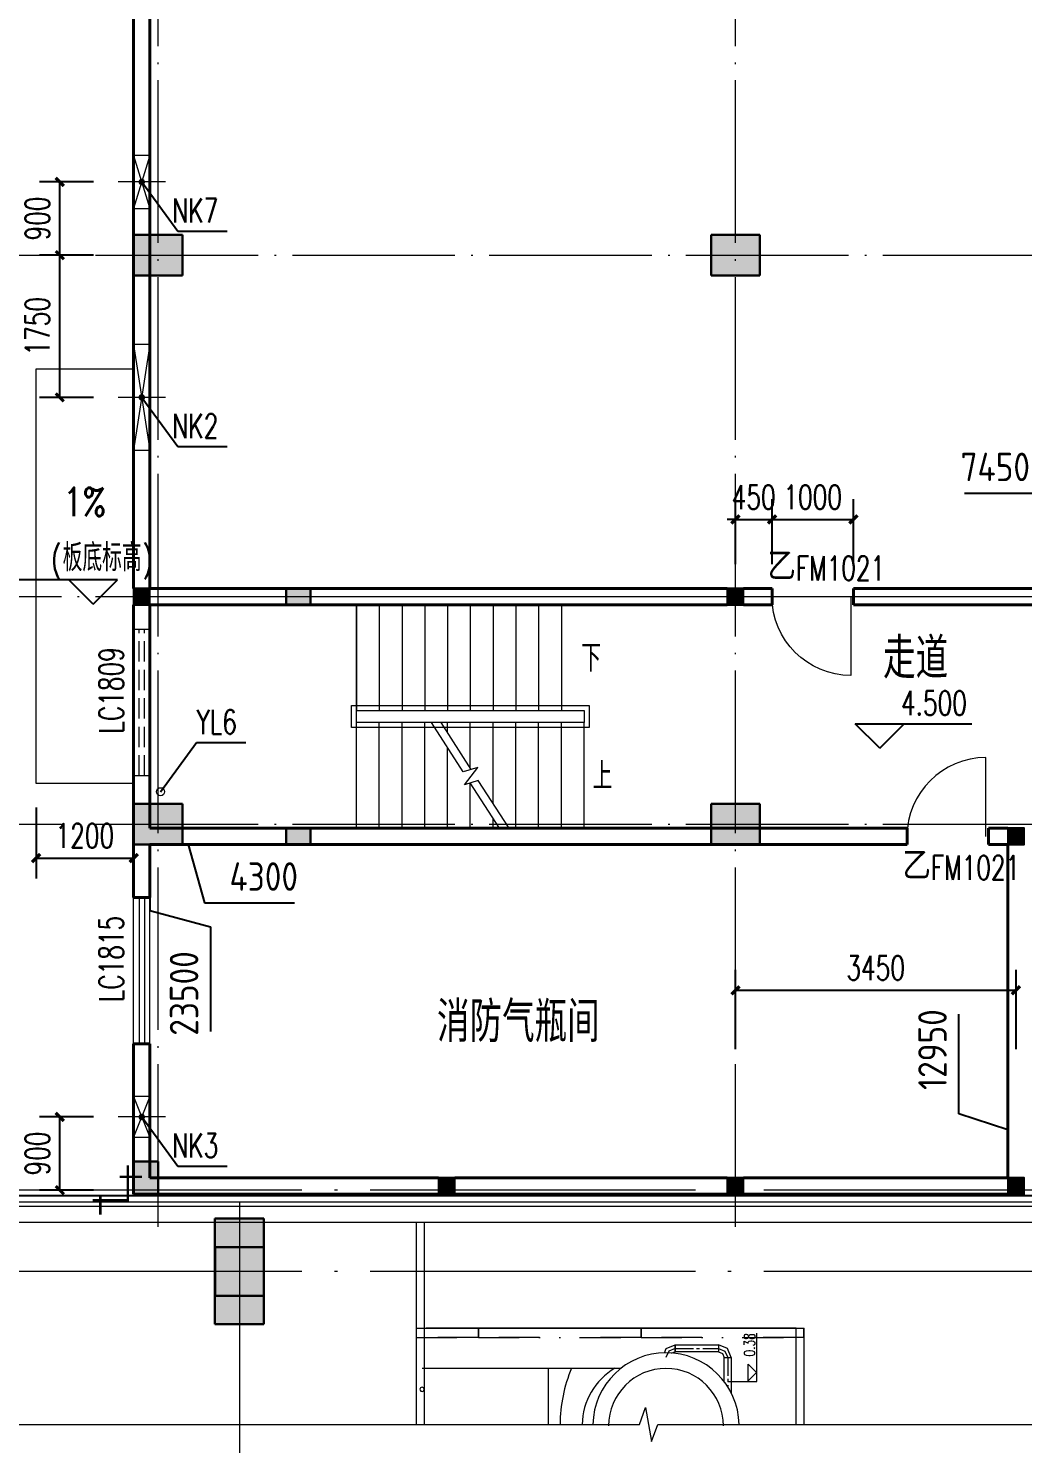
# Model space of a CAD drawing. Extents: x 238398 to 585159, y -66832 to 191741.
# Drawn here: x 444213 to 456440, y 39977 to 57386 of the extents above; entities that cross this region are included whole.
import ezdxf
from ezdxf.enums import TextEntityAlignment as Align

# ---------------------------------------------------------------- set-up
doc = ezdxf.new("R2010")
doc.units = 0
doc.header["$LTSCALE"] = 1000
doc.header["$MEASUREMENT"] = 0
for name, pattern in [('CENTER2', [1.125, 0.75, -0.125, 0.125, -0.125]), ('DASH', [0.35, 0.25, -0.1]), ('DIVIDE', [1.25, 0.5, -0.25, 0, -0.25, 0, -0.25]), ('DOTE', [2.42, 2, -0.2, 0.02, -0.2])]:
    doc.linetypes.add(name, pattern=pattern)
for name, color, linetype in [('AXIS', 3, 'Continuous'), ('DIM_ELEV', 3, 'Continuous'), ('DIM_LEAD', 3, 'Continuous'), ('DIM_SYMB', 3, 'Continuous'), ('GZZ', 9, 'Continuous'), ('PUB_DIM', 76, 'Continuous'), ('WINDOW_TEXT', 7, 'Continuous')]:
    doc.layers.add(name, color=color, linetype=linetype)
for name, color, linetype, lineweight in [('COLUMN', 9, 'Continuous', 30), ('DOTE', 18, 'DOTE', 13), ('PUB_HATCH', 252, 'Continuous', 5), ('PUB_TEXT', 7, 'Continuous', 20), ('STAIR', 2, 'Continuous', 18), ('WALL', 4, 'Continuous', 40), ('WINDOW', 2, 'Continuous', 18), ('建筑看线', 163, 'Continuous', 18), ('暖通', 5, 'Continuous', 18), ('水', 33, 'Continuous', 18)]:
    doc.layers.add(name, color=color, linetype=linetype, lineweight=lineweight)
doc.styles.add('_TCH_DIM', font='SIMPLEX', dxfattribs={"bigfont": 'GBCBIG'})
doc.styles.add('_TCH_DIM_T3', font='SIMPLEX', dxfattribs={"width": 0.705882, "bigfont": 'GBCBIG'})
doc.styles.add('_TCH_WINDOW', font='geditxt.shx', dxfattribs={"bigfont": 'hztxt1.shx'})
doc.styles.add('HZFS', font='geditxt.shx', dxfattribs={"width": 0.7, "bigfont": 'hztxt1.shx'})
doc.styles.add('HZTXT', font='geditxt.shx', dxfattribs={"width": 0.8, "bigfont": 'hztxt1.shx'})
doc.styles.get("Standard").update_dxf_attribs({"font": 'gbenor.shx', "bigfont": 'gbcbig.shx'})
doc.linetypes.add('栏杆', pattern='A,0.075,-0.03,[133,ltypeshp.shx,S=0.03,R=0,X=-0.03,Y=0],-0.03,0.3', length=0.435)
doc.dimstyles.new('_TCH_ARCH&&100', dxfattribs={"dimtxt": 297.5, "dimasz": 100, "dimexe": 250, "dimexo": 300, "dimgap": 126.25, "dimtad": 1, "dimdec": 0, "dimzin": 0, "dimdsep": 46, "dimtxsty": '_TCH_DIM_T3', "dimblk": 'ARCHTICK', "dimcen": 0.09, "dimazin": 2, "dimtfac": 1, "dimtdec": 0, "dimtix": 1, "dimtmove": 2, "dimatfit": 3, "dimfxl": 1, "dimtolj": 1, "dimtzin": 0, "dimarcsym": 0})
doc.dimstyles.get("Standard").update_dxf_attribs({"dimscale": 100, "dimtxt": 3.5, "dimasz": 1, "dimexe": 2.5, "dimexo": 3, "dimgap": 1.5, "dimtad": 1, "dimdec": 0, "dimzin": 0, "dimdsep": 46, "dimtxsty": 'Standard', "dimblk": 'ARCHTICK', "dimcen": 0.09, "dimadec": 0, "dimazin": 0, "dimtfac": 1, "dimtdec": 0, "dimtix": 1, "dimtmove": 2, "dimatfit": 3, "dimfxl": 1, "dimtolj": 1, "dimtzin": 0, "dimarcsym": 0})

# ---------------------------------------------------------------- blocks, each defined once
blk = doc.blocks.new('coo')
at = {"layer": 'PUB_HATCH'}
blk.add_hatch(color=256, dxfattribs=at).paths.add_polyline_path([(305400, 14547), (306000, 14547), (306000, 13947), (305400, 13947)])
at = {"layer": 'COLUMN'}
blk.add_lwpolyline([(305400, 14547), (306000, 14547), (306000, 13947), (305400, 13947)], close=True, dxfattribs=at)
blk = doc.blocks.new('zw2')
at = {"layer": 'PUB_HATCH'}
for points in [[(446108, 54346.1), (446108, 54846.1), (445508, 54846.1), (445508, 54346.1)], [(453208, 54346.1), (453208, 54846.1), (452608, 54846.1), (452608, 54346.1)], [(447383, 50296.1), (447683, 50296.1), (447683, 50496.1), (447383, 50496.1)], [(446108, 47346.1), (446108, 47846.1), (445508, 47846.1), (445508, 47346.1)], [(453208, 47346.1), (453208, 47846.1), (452608, 47846.1), (452608, 47346.1)], [(447383, 47346.1), (447683, 47346.1), (447683, 47546.1), (447383, 47546.1)], [(445508, 43046.1), (445808, 43046.1), (445808, 43446.1), (445508, 43446.1)], [(446508, 42746.1), (446508, 41446.1), (447108, 41446.1), (447108, 42746.1)]]:
    blk.add_hatch(color=256, dxfattribs=at).paths.add_polyline_path(points)
at = {"layer": 'COLUMN'}
for p, q in [((446108, 54846.1), (445508, 54846.1)), ((445508, 54846.1), (445508, 54346.1)), ((446108, 54346.1), (446108, 54846.1)), ((453208, 54846.1), (452608, 54846.1)), ((452608, 54846.1), (452608, 54346.1)), ((453208, 54346.1), (453208, 54846.1)), ((445508, 54346.1), (446108, 54346.1)), ((452608, 54346.1), (453208, 54346.1)), ((447683, 50496.1), (447383, 50496.1)), ((447383, 50496.1), (447383, 50296.1)), ((447683, 50296.1), (447683, 50496.1)), ((447383, 50296.1), (447683, 50296.1)), ((446108, 47846.1), (445508, 47846.1)), ((445508, 47846.1), (445508, 47346.1)), ((446108, 47346.1), (446108, 47846.1)), ((453208, 47846.1), (452608, 47846.1)), ((452608, 47846.1), (452608, 47346.1)), ((453208, 47346.1), (453208, 47846.1)), ((447683, 47546.1), (447383, 47546.1)), ((447383, 47546.1), (447383, 47346.1)), ((447683, 47346.1), (447683, 47546.1)), ((445508, 47346.1), (446108, 47346.1)), ((447383, 47346.1), (447683, 47346.1)), ((452608, 47346.1), (453208, 47346.1)), ((445808, 43446.1), (445508, 43446.1)), ((445508, 43446.1), (445508, 43046.1)), ((445808, 43046.1), (445808, 43446.1)), ((445508, 43046.1), (445808, 43046.1)), ((446508, 42746.1), (446508, 41446.1)), ((447108, 42746.1), (446508, 42746.1)), ((447108, 41446.1), (447108, 42746.1)), ((446508, 41446.1), (447108, 41446.1))]:
    blk.add_line(p, q, dxfattribs=at)
at = {"layer": 'DOTE'}
blk.add_line((442619.6, 54596.1), (471525.6, 54596.1), dxfattribs=at)
for points in [[(445808, 42646.1), (445808, 93744.2)], [(452908, 42646.1), (452908, 93744.2)]]:
    blk.add_lwpolyline(points, dxfattribs=at)
blk = doc.blocks.new('_ArchTick')
at = {"color": 0, "linetype": 'ByBlock', "const_width": 0.4}
blk.add_lwpolyline([(-0.5, -0.5), (0.5, 0.5)], dxfattribs=at)
blk = doc.blocks.new('*D614')
at = {"layer": 'Defpoints', "color": 0, "transparency": 16777216}
for p in [(444180, 54595), (444896, 54595), (444896, 52845)]:
    blk.add_point(p, dxfattribs=at)
at = {"layer": 'PUB_DIM', "color": 0, "lineweight": -2, "transparency": 16777216}
for p, q in [((444596, 54595), (443930, 54595)), ((444180, 52845), (444180, 54595)), ((444596, 52845), (443930, 52845))]:
    blk.add_line(p, q, dxfattribs=at)
at = {"layer": 'PUB_DIM', "color": 0, "lineweight": -2, "transparency": 16777216, "xscale": 100, "yscale": 100, "zscale": 100}
for p, rotation in [((444180, 54595), 90), ((444180, 52845), 270)]:
    blk.add_blockref('_ArchTick', p, dxfattribs=dict(at, rotation=rotation))
at = {"layer": 'PUB_DIM', "color": 0, "transparency": 16777216, "insert": (443905, 53720), "char_height": 297.5, "attachment_point": 5, "rotation": 90, "style": '_TCH_DIM_T3'}
blk.add_mtext('\\A1;1750', dxfattribs=at)
blk = doc.blocks.new('*D615')
at = {"layer": 'Defpoints', "color": 0, "transparency": 16777216}
for p in [(444180, 55495), (444896, 55495), (444896, 54595)]:
    blk.add_point(p, dxfattribs=at)
at = {"layer": 'PUB_DIM', "color": 0, "lineweight": -2, "transparency": 16777216}
for p, q in [((444596, 55495), (443930, 55495)), ((444180, 54595), (444180, 55495)), ((444596, 54595), (443930, 54595))]:
    blk.add_line(p, q, dxfattribs=at)
at = {"layer": 'PUB_DIM', "color": 0, "lineweight": -2, "transparency": 16777216, "xscale": 100, "yscale": 100, "zscale": 100}
for p, rotation in [((444180, 55495), 90), ((444180, 54595), 270)]:
    blk.add_blockref('_ArchTick', p, dxfattribs=dict(at, rotation=rotation))
at = {"layer": 'PUB_DIM', "color": 0, "transparency": 16777216, "insert": (443905, 55045), "char_height": 297.5, "attachment_point": 5, "rotation": 90, "style": '_TCH_DIM_T3'}
blk.add_mtext('\\A1;900', dxfattribs=at)
blk = doc.blocks.new('*D620')
at = {"layer": 'Defpoints', "color": 0, "transparency": 16777216}
for p in [(444180, 43995), (444896, 43995), (444896, 43095)]:
    blk.add_point(p, dxfattribs=at)
at = {"layer": 'PUB_DIM', "color": 0, "lineweight": -2, "transparency": 16777216}
for p, q in [((444596, 43995), (443930, 43995)), ((444180, 43095), (444180, 43995)), ((444596, 43095), (443930, 43095))]:
    blk.add_line(p, q, dxfattribs=at)
at = {"layer": 'PUB_DIM', "color": 0, "lineweight": -2, "transparency": 16777216, "xscale": 100, "yscale": 100, "zscale": 100}
for p, rotation in [((444180, 43995), 90), ((444180, 43095), 270)]:
    blk.add_blockref('_ArchTick', p, dxfattribs=dict(at, rotation=rotation))
at = {"layer": 'PUB_DIM', "color": 0, "transparency": 16777216, "insert": (443905, 43545), "char_height": 297.5, "attachment_point": 5, "rotation": 90, "style": '_TCH_DIM_T3'}
blk.add_mtext('\\A1;900', dxfattribs=at)
blk = doc.blocks.new('*D76')
at = {"layer": 'Defpoints', "color": 0, "transparency": 16777216}
for p in [(453358, 51345), (452908, 50496), (453358, 50496)]:
    blk.add_point(p, dxfattribs=at)
at = {"layer": 'PUB_DIM', "color": 0, "lineweight": -2, "transparency": 16777216}
for p, q in [((452908, 50796), (452908, 51595)), ((453358, 50796), (453358, 51595)), ((452908, 51345), (452808, 51345)), ((452908, 51345), (453358, 51345)), ((453358, 51345), (453458, 51345))]:
    blk.add_line(p, q, dxfattribs=at)
at = {"layer": 'PUB_DIM', "color": 0, "lineweight": -2, "transparency": 16777216, "xscale": 100, "yscale": 100, "zscale": 100}
blk.add_blockref('_ArchTick', (452908, 51345), dxfattribs=at)
at = {"layer": 'PUB_DIM', "color": 0, "lineweight": -2, "transparency": 16777216, "xscale": 100, "yscale": 100, "zscale": 100, "rotation": 180}
blk.add_blockref('_ArchTick', (453358, 51345), dxfattribs=at)
at = {"layer": 'PUB_DIM', "color": 0, "transparency": 16777216, "insert": (453133, 51620), "char_height": 297.5, "attachment_point": 5, "style": '_TCH_DIM_T3'}
blk.add_mtext('\\A1;450', dxfattribs=at)
blk = doc.blocks.new('*D77')
at = {"layer": 'Defpoints', "color": 0, "transparency": 16777216}
for p in [(454358, 51345), (453358, 50496), (454358, 50496)]:
    blk.add_point(p, dxfattribs=at)
at = {"layer": 'PUB_DIM', "color": 0, "lineweight": -2, "transparency": 16777216}
for p, q in [((453358, 50796), (453358, 51595)), ((454358, 50796), (454358, 51595)), ((453358, 51345), (454358, 51345))]:
    blk.add_line(p, q, dxfattribs=at)
at = {"layer": 'PUB_DIM', "color": 0, "lineweight": -2, "transparency": 16777216, "xscale": 100, "yscale": 100, "zscale": 100, "rotation": 180}
blk.add_blockref('_ArchTick', (453358, 51345), dxfattribs=at)
at = {"layer": 'PUB_DIM', "color": 0, "lineweight": -2, "transparency": 16777216, "xscale": 100, "yscale": 100, "zscale": 100}
blk.add_blockref('_ArchTick', (454358, 51345), dxfattribs=at)
at = {"layer": 'PUB_DIM', "color": 0, "transparency": 16777216, "insert": (453858, 51620), "char_height": 297.5, "attachment_point": 5, "style": '_TCH_DIM_T3'}
blk.add_mtext('\\A1;1000', dxfattribs=at)
blk = doc.blocks.new('*D86')
at = {"layer": 'Defpoints', "color": 0, "transparency": 16777216}
for p in [(456358, 45554), (452908, 44529), (456358, 44529)]:
    blk.add_point(p, dxfattribs=at)
at = {"layer": 'PUB_DIM', "color": 0, "lineweight": -2, "transparency": 16777216}
for p, q in [((452908, 44829), (452908, 45804)), ((456358, 44829), (456358, 45804)), ((452908, 45554), (456358, 45554))]:
    blk.add_line(p, q, dxfattribs=at)
at = {"layer": 'PUB_DIM', "color": 0, "lineweight": -2, "transparency": 16777216, "xscale": 100, "yscale": 100, "zscale": 100, "rotation": 180}
blk.add_blockref('_ArchTick', (452908, 45554), dxfattribs=at)
at = {"layer": 'PUB_DIM', "color": 0, "lineweight": -2, "transparency": 16777216, "xscale": 100, "yscale": 100, "zscale": 100}
blk.add_blockref('_ArchTick', (456358, 45554), dxfattribs=at)
at = {"layer": 'PUB_DIM', "color": 0, "transparency": 16777216, "insert": (454633, 45829), "char_height": 297.5, "attachment_point": 5, "style": '_TCH_DIM_T3'}
blk.add_mtext('\\A1;3450', dxfattribs=at)
blk = doc.blocks.new('*D516')
at = {"layer": 'Defpoints', "color": 0, "transparency": 16777216}
for p in [(444308, 48103), (445508, 48103), (445508, 47180)]:
    blk.add_point(p, dxfattribs=at)
at = {"layer": 'PUB_DIM', "color": 0, "lineweight": -2, "transparency": 16777216}
for p, q in [((444308, 47803), (444308, 46930)), ((445508, 47803), (445508, 46930)), ((444308, 47180), (445508, 47180))]:
    blk.add_line(p, q, dxfattribs=at)
at = {"layer": 'PUB_DIM', "color": 0, "lineweight": -2, "transparency": 16777216, "xscale": 100, "yscale": 100, "zscale": 100, "rotation": 180}
blk.add_blockref('_ArchTick', (444308, 47180), dxfattribs=at)
at = {"layer": 'PUB_DIM', "color": 0, "lineweight": -2, "transparency": 16777216, "xscale": 100, "yscale": 100, "zscale": 100}
blk.add_blockref('_ArchTick', (445508, 47180), dxfattribs=at)
at = {"layer": 'PUB_DIM', "color": 0, "transparency": 16777216, "insert": (444908, 47455), "char_height": 297.5, "attachment_point": 5, "style": '_TCH_DIM_T3'}
blk.add_mtext('\\A1;1200', dxfattribs=at)
blk = doc.blocks.new('*D517')
at = {"layer": 'Defpoints', "color": 0, "transparency": 16777216}
for p in [(442854, 48096), (444295, 48096), (444295, 47596)]:
    blk.add_point(p, dxfattribs=at)
at = {"layer": 'PUB_DIM', "color": 0, "lineweight": -2, "transparency": 16777216}
for p, q in [((443995, 48096), (442604, 48096)), ((442854, 47596), (442854, 48096)), ((443995, 47596), (442604, 47596))]:
    blk.add_line(p, q, dxfattribs=at)
at = {"layer": 'PUB_DIM', "color": 0, "lineweight": -2, "transparency": 16777216, "xscale": 100, "yscale": 100, "zscale": 100}
for p, rotation in [((442854, 48096), 90), ((442854, 47596), 270)]:
    blk.add_blockref('_ArchTick', p, dxfattribs=dict(at, rotation=rotation))
at = {"layer": 'PUB_DIM', "color": 0, "transparency": 16777216, "insert": (442731, 47226), "char_height": 297.5, "attachment_point": 5, "rotation": 90, "style": '_TCH_DIM_T3'}
blk.add_mtext('\\A1;500', dxfattribs=at)
blk = doc.blocks.new('*D518')
at = {"layer": 'Defpoints', "color": 0, "transparency": 16777216}
for p in [(442854, 53196), (444295, 53196), (444295, 48096)]:
    blk.add_point(p, dxfattribs=at)
at = {"layer": 'PUB_DIM', "color": 0, "lineweight": -2, "transparency": 16777216}
for p, q in [((443995, 53196), (442604, 53196)), ((442854, 48096), (442854, 53196)), ((443995, 48096), (442604, 48096))]:
    blk.add_line(p, q, dxfattribs=at)
at = {"layer": 'PUB_DIM', "color": 0, "lineweight": -2, "transparency": 16777216, "xscale": 100, "yscale": 100, "zscale": 100}
for p, rotation in [((442854, 53196), 90), ((442854, 48096), 270)]:
    blk.add_blockref('_ArchTick', p, dxfattribs=dict(at, rotation=rotation))
at = {"layer": 'PUB_DIM', "color": 0, "transparency": 16777216, "insert": (442579, 50646), "char_height": 297.5, "attachment_point": 5, "rotation": 90, "style": '_TCH_DIM_T3'}
blk.add_mtext('\\A1;5100', dxfattribs=at)
blk = doc.blocks.new('$DorLib2D$00000003')
blk.add_line((0.47, 0), (0.47, 0.97))
at = {"lineweight": 13}
blk.add_arc((0.47, 0), 0.97, 90, 180, dxfattribs=at)
blk = doc.blocks.new('$TCHSYS$WIN2D')
for p, q in [((-0.5, 0.5), (0.5, 0.5)), ((0.5, 0.1667), (-0.5, 0.1667)), ((0.5, -0.1667), (-0.5, -0.1667)), ((-0.5, -0.5), (0.5, -0.5))]:
    blk.add_line(p, q)
blk = doc.blocks.new('_FZH')
blk.add_lwpolyline([(-0.5, -0.5), (0.5, -0.5), (0.5, 0.5), (-0.5, 0.5)], close=True)
at = {"layer": 'PUB_HATCH'}
blk.add_solid([(-0.5, -0.5), (0.5, -0.5), (-0.5, 0.5), (0.5, 0.5)], dxfattribs=at)
blk = doc.blocks.new('*D677')
at = {"color": 0, "lineweight": -2, "transparency": 16777216}
for p, q in [((445508, 91046), (445508, 89327)), ((445508, 89327), (446872, 89127)), ((446872, 89127), (446872, 87836))]:
    blk.add_line(p, q, dxfattribs=at)
at = {"layer": 'Defpoints', "color": 0, "transparency": 16777216}
for p in [(445508, 91346), (446872, 88927), (469208, 43046)]:
    blk.add_point(p, dxfattribs=at)
at = {"color": 0, "transparency": 16777216, "insert": (446547, 88307), "char_height": 350, "attachment_point": 5, "rotation": 90}
blk.add_mtext('\\A1;23700', dxfattribs=at)
blk = doc.blocks.new('*D678')
at = {"color": 0, "lineweight": -2, "transparency": 16777216}
for p, q in [((445808, 91346), (446794, 91346)), ((446794, 91346), (446994, 89804)), ((446994, 89804), (448307, 89804))]:
    blk.add_line(p, q, dxfattribs=at)
at = {"layer": 'Defpoints', "color": 0, "transparency": 16777216}
for p in [(445508, 91346), (447194, 89804), (469208, 43046)]:
    blk.add_point(p, dxfattribs=at)
at = {"color": 0, "transparency": 16777216, "insert": (447826, 90129), "char_height": 350, "attachment_point": 5}
blk.add_mtext('\\A1;48300', dxfattribs=at)
blk = doc.blocks.new('*D679')
at = {"color": 0, "lineweight": -2, "transparency": 16777216}
for p, q in [((455656, 44036), (455656, 45262)), ((456258, 43836), (455656, 44036)), ((456258, 43546), (456258, 43836))]:
    blk.add_line(p, q, dxfattribs=at)
at = {"layer": 'Defpoints', "color": 0, "transparency": 16777216}
for p in [(455656, 44236), (456258, 43246), (469208, 43046)]:
    blk.add_point(p, dxfattribs=at)
at = {"color": 0, "transparency": 16777216, "insert": (455331, 44824), "char_height": 350, "attachment_point": 5, "rotation": 90}
blk.add_mtext('\\A1;12950', dxfattribs=at)
blk = doc.blocks.new('*D680')
at = {"color": 0, "lineweight": -2, "transparency": 16777216}
for p, q in [((445708, 47046), (445708, 46536)), ((445708, 46536), (446453, 46336)), ((446453, 46336), (446453, 45045))]:
    blk.add_line(p, q, dxfattribs=at)
at = {"layer": 'Defpoints', "color": 0, "transparency": 16777216}
for p in [(445708, 47346), (446453, 46136), (469208, 43046)]:
    blk.add_point(p, dxfattribs=at)
at = {"color": 0, "transparency": 16777216, "insert": (446128, 45515), "char_height": 350, "attachment_point": 5, "rotation": 90}
blk.add_mtext('\\A1;23500', dxfattribs=at)
blk = doc.blocks.new('*D681')
at = {"color": 0, "lineweight": -2, "transparency": 16777216}
for p, q in [((446008, 47346), (446179, 47346)), ((446179, 47346), (446379, 46628)), ((446379, 46628), (447487, 46628))]:
    blk.add_line(p, q, dxfattribs=at)
at = {"layer": 'Defpoints', "color": 0, "transparency": 16777216}
for p in [(445708, 47346), (446579, 46628), (469208, 43046)]:
    blk.add_point(p, dxfattribs=at)
at = {"color": 0, "transparency": 16777216, "insert": (447108, 46953), "char_height": 350, "attachment_point": 5}
blk.add_mtext('\\A1;4300', dxfattribs=at)
blk = doc.blocks.new('*D689')
at = {"color": 0, "lineweight": -2, "transparency": 16777216}
for p, q in [((456832, 51666), (455723, 51666)), ((457032, 50496), (456832, 51666)), ((457958, 50496), (457032, 50496))]:
    blk.add_line(p, q, dxfattribs=at)
at = {"layer": 'Defpoints', "color": 0, "transparency": 16777216}
for p in [(456632, 51666), (458258, 50496), (469208, 43046)]:
    blk.add_point(p, dxfattribs=at)
at = {"color": 0, "transparency": 16777216, "insert": (456103, 51991), "char_height": 350, "attachment_point": 5}
blk.add_mtext('\\A1;7450', dxfattribs=at)
blk = doc.blocks.new('*D691')
at = {"color": 0, "lineweight": -2, "transparency": 16777216}
for p, q in [((445708, 64996), (445708, 63826)), ((445708, 63826), (447041, 63626)), ((447041, 63626), (447041, 62335))]:
    blk.add_line(p, q, dxfattribs=at)
at = {"layer": 'Defpoints', "color": 0, "transparency": 16777216}
for p in [(445708, 65296), (447041, 63426), (469208, 43046)]:
    blk.add_point(p, dxfattribs=at)
at = {"color": 0, "transparency": 16777216, "insert": (446716, 62806), "char_height": 350, "attachment_point": 5, "rotation": 90}
blk.add_mtext('\\A1;23500', dxfattribs=at)
blk = doc.blocks.new('*D692')
at = {"color": 0, "lineweight": -2, "transparency": 16777216}
for p, q in [((446008, 65296), (447178, 65296)), ((447178, 65296), (447378, 64238)), ((447378, 64238), (448669, 64238))]:
    blk.add_line(p, q, dxfattribs=at)
at = {"layer": 'Defpoints', "color": 0, "transparency": 16777216}
for p in [(445708, 65296), (447578, 64238), (469208, 43046)]:
    blk.add_point(p, dxfattribs=at)
at = {"color": 0, "transparency": 16777216, "insert": (448198, 64563), "char_height": 350, "attachment_point": 5}
blk.add_mtext('\\A1;22250', dxfattribs=at)
blk = doc.blocks.new('*D694')
at = {"color": 0, "lineweight": -2, "transparency": 16777216}
for p, q in [((452958, 73191), (452958, 73000)), ((452958, 73000), (453320, 72800)), ((453320, 72800), (453320, 71575))]:
    blk.add_line(p, q, dxfattribs=at)
at = {"layer": 'Defpoints', "color": 0, "transparency": 16777216}
for p in [(452958, 73491), (453320, 72600), (469208, 43046)]:
    blk.add_point(p, dxfattribs=at)
at = {"color": 0, "transparency": 16777216, "insert": (452995, 72012), "char_height": 350, "attachment_point": 5, "rotation": 90}
blk.add_mtext('\\A1;16250', dxfattribs=at)
blk = doc.blocks.new('*D695')
at = {"color": 0, "lineweight": -2, "transparency": 16777216}
for p, q in [((453258, 73491), (453158, 73491)), ((453158, 73491), (453320, 73036)), ((453320, 73036), (454674, 73036))]:
    blk.add_line(p, q, dxfattribs=at)
at = {"layer": 'Defpoints', "color": 0, "transparency": 16777216}
for p in [(452958, 73491), (453520, 73036), (469208, 43046)]:
    blk.add_point(p, dxfattribs=at)
at = {"color": 0, "transparency": 16777216, "insert": (454172, 73361), "char_height": 350, "attachment_point": 5}
blk.add_mtext('\\A1;30445', dxfattribs=at)
blk = doc.blocks.new('321SADFASDFADS')
at = {"layer": 'DOTE'}
for points in [[(445480.6, 55495.1), (444896.1, 55495.1)], [(445480.6, 52845.1), (444896.1, 52845.1)], [(445480.6, 43995.1), (444896.1, 43995.1)]]:
    blk.add_lwpolyline(points, dxfattribs=at)
at = {"layer": '暖通'}
for points in [[(445088.3, 55820.1), (445088.3, 55170.1), (445288.3, 55170.1), (445288.3, 55820.1)], [(445088.3, 53495.1), (445088.3, 52195.1), (445288.3, 52195.1), (445288.3, 53495.1)], [(445088.3, 44245.1), (445088.3, 43745.1), (445288.3, 43745.1), (445288.3, 44245.1)]]:
    blk.add_lwpolyline(points, close=True, dxfattribs=at)
for points in [[(445088.3, 55820.1), (445288.3, 55170.1)], [(445288.3, 55820.1), (445088.3, 55170.1)], [(445088.3, 53495.1), (445288.3, 52195.1)], [(445288.3, 53495.1), (445088.3, 52195.1)], [(445088.3, 44245.1), (445288.3, 43745.1)], [(445288.3, 44245.1), (445088.3, 43745.1)]]:
    blk.add_lwpolyline(points, dxfattribs=at)
at = {"layer": 'PUB_DIM'}
for p1, p2, picture, middle in [((444896.1, 54595.1), (444896.1, 55495.1), '*D615', (443904.9, 55045.1)), ((444896.1, 52845.1), (444896.1, 54595.1), '*D614', (443904.9, 53720.1)), ((444896.1, 43095.1), (444896.1, 43995.1), '*D620', (443904.9, 43545.1))]:
    dim = blk.add_aligned_dim(p1=p1, p2=p2, distance=716.2, dimstyle='_TCH_ARCH&&100', dxfattribs=at)
    dim.commit()
    dim.dimension.update_dxf_attribs({"geometry": picture, "text_midpoint": middle})

msp = doc.modelspace()

# ---------------------------------------------------------------- linework, layer by layer
at = {"layer": 'AXIS'}
msp.add_lwpolyline([(431902.5, 43028.4), (471776.3, 43028.4), (471776.3, 35835.2), (431902.5, 35835.2)], close=True, dxfattribs=at)
at = {"layer": 'DIM_ELEV'}
for p, q in [((445310.1, 50602.7), (443429, 50602.7)), ((445010.1, 50302.7), (444710.1, 50602.7)), ((445010.1, 50302.7), (445310.1, 50602.7)), ((454681.8, 48532.9), (454381.8, 48832.9)), ((454381.8, 48832.9), (455814, 48832.9)), ((454681.8, 48532.9), (454981.8, 48832.9))]:
    msp.add_line(p, q, dxfattribs=at)
at = {"layer": 'DIM_LEAD'}
for p, q in [((445608, 55496.1), (446051.4, 54891.2)), ((446051.4, 54891.2), (446657.4, 54891.2)), ((445608, 52846.1), (446051.4, 52241.2)), ((446051.4, 52241.2), (446657.4, 52241.2)), ((445838, 47996.1), (446281.4, 48601.1)), ((446281.4, 48601.1), (446887.4, 48601.1)), ((445608, 43996.1), (446051.4, 43391.2)), ((446051.4, 43391.2), (446657.4, 43391.2))]:
    msp.add_line(p, q, dxfattribs=at)
at = {"layer": 'DIM_LEAD', "const_width": 40}
for points in [[(445596.2, 55512.3, 1), (445619.9, 55480, 1)], [(445596.2, 52862.3, 1), (445619.9, 52830, 1)], [(445596.2, 44012.3, 1), (445619.9, 43980, 1)]]:
    msp.add_lwpolyline(points, format="xyb", close=True, dxfattribs=at)
at = {"layer": 'DIM_SYMB'}
for points in [[(445309.6, 51339.1, 0, 0, 0), (444598.9, 51339.1, 80, 0, 0), (444298.9, 51339.1, 0, 0, 0)], [(450908, 49646.1, 0, 0, 0), (446978, 49646.1, 0, 0, 0), (446978, 48196.1, 0, 0, 0), (449245.8, 48196.1, 80, 0, 0), (449545.8, 48196.1, 0, 0, 0)], [(451048, 48196.1, 0, 0, 0), (450137.6, 48196.1, 80, 0, 0), (449837.6, 48196.1, 0, 0, 0)]]:
    msp.add_lwpolyline(points, format="xyseb", dxfattribs=at)
at = {"layer": 'DOTE', "color": 149}
msp.add_line((442619.6, 50396.1), (458558, 50396.1), dxfattribs=at)
at = {"layer": 'DOTE'}
for p, q in [((445808, 50396.1), (456358, 50396.1)), ((442619.6, 47596.1), (471525.6, 47596.1))]:
    msp.add_line(p, q, dxfattribs=at)
at = {"layer": 'DOTE', "ltscale": 2}
for p, q in [((471776.3, 43096.1), (431902.5, 43096.1)), ((446808, 42946.1), (446808, 38406)), ((471776.3, 42096.1), (431902.5, 42096.1))]:
    msp.add_line(p, q, dxfattribs=at)
at = {"layer": 'GZZ', "const_width": 30}
for points in [[(445437.7, 43399), (445437.7, 42970.2), (445004.7, 42970.2)], [(445335.1, 43258.6), (445612.4, 43258.6)], [(445099.1, 43022.4), (445099.1, 42792.5)]]:
    msp.add_lwpolyline(points, dxfattribs=at)
at = {"layer": 'PUB_HATCH', "color": 8, "linetype": '栏杆', "ltscale": 2000}
msp.add_line((448982.2, 41396.1), (453754, 41396.1), dxfattribs=at)
at = {"layer": 'PUB_HATCH', "color": 8, "linetype": 'DIVIDE'}
for p, q in [((448982.2, 41285), (449747, 41285)), ((449747, 41282), (448982.2, 41282)), ((449747, 41396.1), (449747, 41285)), ((449747, 41285), (449747, 41396.1)), ((449747, 41282), (449747, 41285)), ((449747, 41285), (451747, 41285)), ((449747, 41285), (449747, 41282)), ((451747, 41282), (449747, 41282)), ((451747, 41396.1), (451747, 41285)), ((451747, 41285), (451747, 41396.1)), ((451747, 41282), (451747, 41285)), ((451747, 41285), (453747, 41285)), ((451747, 41285), (451747, 41282)), ((453747, 41282), (451747, 41282)), ((453747, 41396.1), (453747, 41285)), ((453747, 41285), (453747, 41396.1)), ((453747, 41282), (453747, 41285)), ((453747, 41285), (453747, 41282))]:
    msp.add_line(p, q, dxfattribs=at)
at = {"layer": 'PUB_HATCH', "color": 8}
for p, q in [((449054, 41396.1), (453654, 41396.1)), ((453654, 41396.1), (449104, 41396.1)), ((453170.3, 40742.5, 35285.2), (453170.3, 41335, 35285.2)), ((453654, 40213.4), (453654, 41396.1)), ((453754, 40213.4), (453754, 41396.1)), ((453065.4, 40750.3), (453065.4, 40956.7)), ((453065.4, 40956.7), (453168.6, 40853.5)), ((449054, 40906.1), (451501.5, 40906.1)), ((450604, 40906.1), (450604, 40213.4)), ((450604, 40906.1), (450604, 40213.4)), ((452812.6, 40742.5, 35285.2), (453170.3, 40742.5, 35285.2)), ((453065.4, 40750.3), (453168.6, 40853.5))]:
    msp.add_line(p, q, dxfattribs=at)
at = {"layer": 'PUB_HATCH', "color": 8, "ltscale": 0.05}
for p, q in [((452034.2, 41095.6), (452056, 41148.1)), ((452056, 41148.1), (452168, 41194.6)), ((452168, 41105.6), (452118.9, 41085.1)), ((452168, 41194.6), (452168, 41105.6)), ((452168, 41194.6, 35285.2), (452698.6, 41194.6, 35285.2)), ((452168, 41105.6, 35285.2), (452168, 41194.6, 35285.2)), ((452698.6, 41105.6, 35285.2), (452168, 41105.6, 35285.2)), ((452810.6, 41148.1, 35285.2), (452698.6, 41194.6, 35285.2)), ((452698.6, 41194.6, 35285.2), (452698.6, 41105.6, 35285.2)), ((452698.6, 41194.6, 35285.2), (452698.6, 41105.6, 35285.2)), ((452698.6, 41105.6, 35285.2), (452747.7, 41085.1, 35285.2)), ((452747.7, 41085.1, 35285.2), (452768.1, 41036.1, 35285.2)), ((452857.1, 41036.1, 35285.2), (452810.6, 41148.1, 35285.2)), ((452768.1, 40743.4, 35285.2), (452768.1, 41036.1, 35285.2)), ((452768.1, 41036.1, 35285.2), (452857.1, 41036.1, 35285.2)), ((452768.1, 41036.1, 35285.2), (452857.1, 41036.1, 35285.2)), ((452857.1, 41036.1, 35285.2), (452857.1, 40601.8, 35285.2))]:
    msp.add_line(p, q, dxfattribs=at)
at = {"layer": 'PUB_HATCH', "color": 8, "linetype": 'CENTER2', "ltscale": 0.3}
for p, q in [((452087.4, 41116.6), (452054, 41036.1)), ((452168, 41150.1), (452087.4, 41116.6)), ((452168, 41150.1), (452698.6, 41150.1, 35285.2)), ((452698.6, 41150.1, 35285.2), (452779.2, 41116.6, 35285.2)), ((452779.2, 41116.6, 35285.2), (452812.6, 41036.1, 35285.2)), ((452812.6, 41036.1, 35285.2), (452812.6, 40679.9, 35285.2))]:
    msp.add_line(p, q, dxfattribs=at)
at = {"layer": 'PUB_HATCH'}
for points in [[(471776.3, 42946.1), (431902.5, 42946.1)], [(471776.3, 42896.1), (431902.5, 42896.1)], [(471776.3, 42696.1), (431902.5, 42696.1)], [(449082.2, 42696.1), (449082.2, 40213.4)], [(431902.5, 40213.4), (451726.9, 40213.4), (451803.3, 40423.4), (451877.4, 40003.4), (451951.9, 40213.4), (471776.3, 40213.4)]]:
    msp.add_lwpolyline(points, dxfattribs=at)
at = {"layer": 'PUB_HATCH', "linetype": '栏杆', "ltscale": 2000}
msp.add_lwpolyline([(448982.2, 42696.1), (448982.2, 40213.4)], dxfattribs=at)
at = {"layer": 'PUB_HATCH', "color": 8}
for centre, radius, start, end in [((452054, 40196.1), 899.7, 1.10019, 178.89981), ((452054, 40196.1), 899.7, 1.10019, 178.89981), ((452054, 40196.1), 899.7, 1.10019, 178.89981), ((452600.8, 40196.2), 1850, 157.43187, 179.4672), ((451850.9, 40196.2), 828, 120.96656, 178.80952), ((452054, 40196.1), 706.2, 0, 180), ((452054, 40196.1), 706.2, 0, 180), ((449054, 40646.1), 25.5, 0, 180), ((449054, 40646.1), 25.5, 179.32401, 0)]:
    msp.add_arc(centre, radius, start, end, dxfattribs=at)
at = {"layer": 'STAIR'}
for p, q in [((448248, 50296.1), (445708, 50296.1)), ((445708, 50296.1), (445708, 47546.1)), ((448248, 50296.1), (450768, 50296.1)), ((448248, 50296.1), (448248, 48996.1)), ((448248, 47546.1), (448248, 50296.1)), ((448528, 50296.1), (448528, 48996.1)), ((448808, 50296.1), (448808, 48996.1)), ((449088, 50296.1), (449088, 48996.1)), ((449368, 50296.1), (449368, 48996.1)), ((449648, 50296.1), (449648, 48996.1)), ((449928, 50296.1), (449928, 48996.1)), ((450208, 50296.1), (450208, 48996.1)), ((450488, 50296.1), (450488, 48996.1)), ((450768, 50296.1), (450768, 48996.1)), ((448188, 48786.1), (448188, 49056.1)), ((448188, 49056.1), (451108, 49056.1)), ((448248, 48996.1), (450768, 48996.1)), ((448248, 48846.1), (448248, 48996.1)), ((448248, 48996.1), (451048, 48996.1)), ((451048, 48996.1), (451048, 48846.1)), ((451108, 49056.1), (451108, 48786.1)), ((451108, 48786.1), (448188, 48786.1)), ((449171.7, 48846.1), (448248, 48846.1)), ((448248, 47546.1), (448248, 48846.1)), ((451048, 48846.1), (448248, 48846.1)), ((448528, 47546.1), (448528, 48846.1)), ((448808, 47546.1), (448808, 48846.1)), ((449088, 47546.1), (449088, 48846.1)), ((449561, 48239.2), (449171.7, 48846.1)), ((451048, 48846.1), (449290.5, 48846.1)), ((449659.6, 48270.7), (449290.5, 48846.1)), ((449368, 48725.2), (449368, 48846.1)), ((449648, 48288.7), (449648, 48846.1)), ((449928, 47852.3), (449928, 48846.1)), ((450208, 47546.1), (450208, 48846.1)), ((450488, 47546.1), (450488, 48846.1)), ((450768, 47546.1), (450768, 48846.1)), ((451048, 47546.1), (451048, 48846.1)), ((449368, 47546.1), (449368, 48540)), ((449738.9, 48296), (449561, 48239.2)), ((449575.9, 48082.1), (449738.9, 48296)), ((449745.9, 48136.3), (449575.9, 48082.1)), ((450005.6, 47546.1), (449647.2, 48104.8)), ((449648, 47546.1), (449648, 48103.5)), ((450124.4, 47546.1), (449745.9, 48136.3)), ((445708, 47546.1), (448248, 47546.1)), ((450005.6, 47546.1), (448248, 47546.1)), ((449928, 47546.1), (449928, 47667.1)), ((451048, 47546.1), (450124.4, 47546.1))]:
    msp.add_line(p, q, dxfattribs=at)
at = {"layer": 'WALL'}
for p, q in [((445508, 50496.1), (445508, 57996.4)), ((445708, 50496.1), (445708, 57996.4)), ((452808, 50496.1), (445708, 50496.1)), ((453358, 50496.1), (453008, 50496.1)), ((453358, 50296.1), (453358, 50496.1)), ((458258, 50496.1), (454358, 50496.1)), ((454358, 50496.1), (454358, 50296.1)), ((445508, 47446.1), (445508, 50296.1)), ((445708, 47546.1), (445708, 50296.1)), ((452808, 50296.1), (445708, 50296.1)), ((453008, 50296.1), (453358, 50296.1)), ((454358, 50296.1), (458258, 50296.1)), ((455018, 47546.1), (445708, 47546.1)), ((455018, 47346.1), (455018, 47546.1)), ((456258, 47546.1), (456018, 47546.1)), ((456018, 47546.1), (456018, 47346.1)), ((445508, 47446.1), (445508, 46695.8)), ((445708, 46695.8), (445708, 47346.1)), ((445708, 47346.1), (455018, 47346.1)), ((456018, 47346.1), (456258, 47346.1)), ((456258, 43246.1), (456258, 47346.1)), ((445508, 46695.8), (445708, 46695.8)), ((445708, 44895.8), (445508, 44895.8)), ((445508, 44895.8), (445508, 43046.1)), ((445708, 43246.1), (445708, 44895.8)), ((449257.9, 43246.1), (445708, 43246.1)), ((452808, 43246.1), (449457.9, 43246.1)), ((456258, 43246.1), (453008, 43246.1)), ((449257.9, 43046.1), (445508, 43046.1)), ((452808, 43046.1), (449457.9, 43046.1)), ((456258, 43046.1), (453008, 43046.1))]:
    msp.add_line(p, q, dxfattribs=at)
at = {"layer": 'WINDOW', "linetype": 'DASH'}
for p, q in [((445508, 49996.1, 900), (445708, 49996.1, 900)), ((445574.7, 48196.1, 900), (445574.7, 49996.1, 900)), ((445641.4, 48196.1, 900), (445641.4, 49996.1, 900)), ((445508, 48196.1, 900), (445708, 48196.1, 900))]:
    msp.add_line(p, q, dxfattribs=at)
at = {"layer": '建筑看线'}
for p, q in [((444308, 48096.1), (444308, 53196.1)), ((444308, 53196.1), (445508, 53196.1)), ((445508, 48096.1), (444308, 48096.1))]:
    msp.add_line(p, q, dxfattribs=at)
at = {"layer": '水'}
msp.add_circle((445838, 47996.1), 50, dxfattribs=at)

# ---------------------------------------------------------------- block references
for name, p in [('zw2', (0, 0)), ('321SADFASDFADS', (419.7, 1.1))]:
    msp.add_blockref(name, p)
at = {"layer": 'GZZ', "xscale": 200, "yscale": 200, "zscale": 200}
for p in [(445608, 50396.1), (452908, 50396.1), (456358, 47446.1), (449357.9, 43146.1), (452908, 43146.1), (456358, 43146.1)]:
    msp.add_blockref('_FZH', p, dxfattribs=at)
at = {"layer": 'PUB_HATCH'}
msp.add_blockref('coo', (141108.5, 27849.1), dxfattribs=at)
at = {"layer": 'WINDOW', "xscale": -1000, "yscale": 1000, "zscale": -1000, "rotation": 180}
msp.add_blockref('$DorLib2D$00000003', (453858, 50396.1), dxfattribs=at)
at = {"layer": 'WINDOW', "xscale": 1000, "yscale": 1000, "zscale": 1000}
msp.add_blockref('$DorLib2D$00000003', (455518, 47446.1), dxfattribs=at)
at = {"layer": 'WINDOW'}
ref = msp.add_blockref('$TCHSYS$WIN2D', (445608, 45795.8), dxfattribs=dict(at, xscale=1800, yscale=-200, zscale=1800, rotation=90))
ref.add_attrib('A', 'LC1815', (445381.8, 45407.3), dxfattribs={"layer": 'WINDOW_TEXT', "height": 297.5, "rotation": 90, "style": '_TCH_WINDOW', "width": 0.705882})

# ---------------------------------------------------------------- texts
at = {"layer": 'PUB_HATCH', "color": 8, "style": 'HZFS', "width": 0.7}
msp.add_text('0.38', height=135, rotation=90, dxfattribs=at).set_placement((453080.9, 41192.7, 7441.2), align=Align.MIDDLE)
at = {"layer": 'PUB_TEXT'}
for s, height, style, width, p in [('NK7', 297.5, '_TCH_DIM', 0.705882, (445982.4, 54996.2)), ('NK2', 297.5, '_TCH_DIM', 0.705882, (445982.4, 52346.2)), ('(', 297.5, '_TCH_DIM', 0.705882, (444495, 50707.7)), (')', 297.5, '_TCH_DIM', 0.705882, (445618, 50707.7)), ('走道', 500, 'HZTXT', 0.8, (454723.6, 49389.1)), ('4.500', 297.5, '_TCH_DIM', 0.705882, (454944, 48937.9)), ('YL6', 297.5, '_TCH_DIM', 0.705882, (446282.4, 48706.1)), ('消防气瓶间', 500, 'HZTXT', 0.8, (449238.3, 44916.3)), ('NK3', 297.5, '_TCH_DIM', 0.705882, (445982.4, 43496.2))]:
    msp.add_text(s, height=height, dxfattribs=dict(at, style=style, width=width)).set_placement(p)
at = {"layer": 'PUB_TEXT', "style": 'HZTXT', "width": 0.8}
msp.add_text('1%', height=350, rotation=360, dxfattribs=at).set_placement((444640.9, 51385.8))
at = {"layer": 'PUB_TEXT', "style": '_TCH_DIM'}
for s, height, p in [('板底标高', 337.59, (444635, 50707.7)), ('下', 337.6, (451013, 49471.1)), ('上', 337.6, (451153, 48021.1))]:
    msp.add_text(s, height=height, dxfattribs=at).set_placement(p)
at = {"layer": 'WINDOW_TEXT', "style": '_TCH_WINDOW'}
for p in [(453301.5, 50596.1), (454961.5, 46913.9)]:
    msp.add_text('乙', height=350, dxfattribs=at).set_placement(p)
at = {"layer": 'WINDOW_TEXT', "style": '_TCH_WINDOW', "width": 0.705882}
for p in [(453651.5, 50596.1), (455311.5, 46913.9)]:
    msp.add_text('FM1021', height=297.5, dxfattribs=at).set_placement(p)
msp.add_text('LC1809', height=297.5, rotation=90, dxfattribs=at).set_placement((445381.8, 48711.1))

# ---------------------------------------------------------------- dimensions: what is measured, and where the dimension line sits
for feature_location, offset, dtype, picture, middle in [((445508, 91346.1), (1364.3, -2418.9), 1, '*D677', (446547.4, 88306.8)), ((445508, 91346.1), (1686.3, -1542.5), 0, '*D678', (447825.7, 90128.6)), ((452958, 73491.1), (362.1, -891.2), 1, '*D694', (452995.2, 72012.4)), ((452958, 73491.1), (562.4, -455.5), 0, '*D695', (454172.3, 73360.6)), ((445708, 65296.1), (1333.2, -1870.1), 1, '*D691', (446716.2, 62805.6)), ((445708, 65296.1), (1869.7, -1057.9), 0, '*D692', (448198.2, 64563.2)), ((458258, 50496.1), (-1626, 1169.5), 0, '*D689', (456102.7, 51990.6)), ((445708, 47346.1), (745.4, -1210.3), 1, '*D680', (446128.5, 45515.4)), ((445708, 47346.1), (870.5, -718.1), 0, '*D681', (447107.8, 46953.1)), ((456258, 43246.1), (-601.7, 989.5), 1, '*D679', (455331.3, 44823.8))]:
    dim = msp.add_ordinate_dim(feature_location=feature_location, offset=offset, dtype=dtype, origin=(469208, 43046.1), dimstyle='Standard')
    dim.commit()
    dim.dimension.update_dxf_attribs({"geometry": picture, "text_midpoint": middle})
at = {"layer": 'PUB_DIM'}
for p1, p2, distance, picture, middle in [((444294.9, 48096.1), (444294.9, 53196.1), 1441.4, '*D518', (442578.5, 50646.1)), ((452908, 50496.1), (453358, 50496.1), 849, '*D76', (453133, 51620.2)), ((453358, 50496.1), (454358, 50496.1), 849, '*D77', (453858, 51620.2)), ((444308, 48102.8), (445508, 48102.8), -922.7, '*D516', (444908, 47455.1)), ((452908, 44528.6), (456358, 44528.6), 1025.6, '*D86', (454633, 45829.2))]:
    dim = msp.add_aligned_dim(p1=p1, p2=p2, distance=distance, dimstyle='_TCH_ARCH&&100', dxfattribs=at)
    dim.commit()
    dim.dimension.update_dxf_attribs({"geometry": picture, "text_midpoint": middle})
dim = msp.add_linear_dim(base=(442853.5, 48096.1), p1=(444294.9, 47596.1), p2=(444294.9, 48096.1), angle=90, dimstyle='_TCH_ARCH&&100', dxfattribs=at)
dim.commit()
dim.dimension.update_dxf_attribs({"geometry": '*D517', "text_midpoint": (442731.2, 47226.1), "dimtype": 129})

doc.saveas('drawing.dxf')
